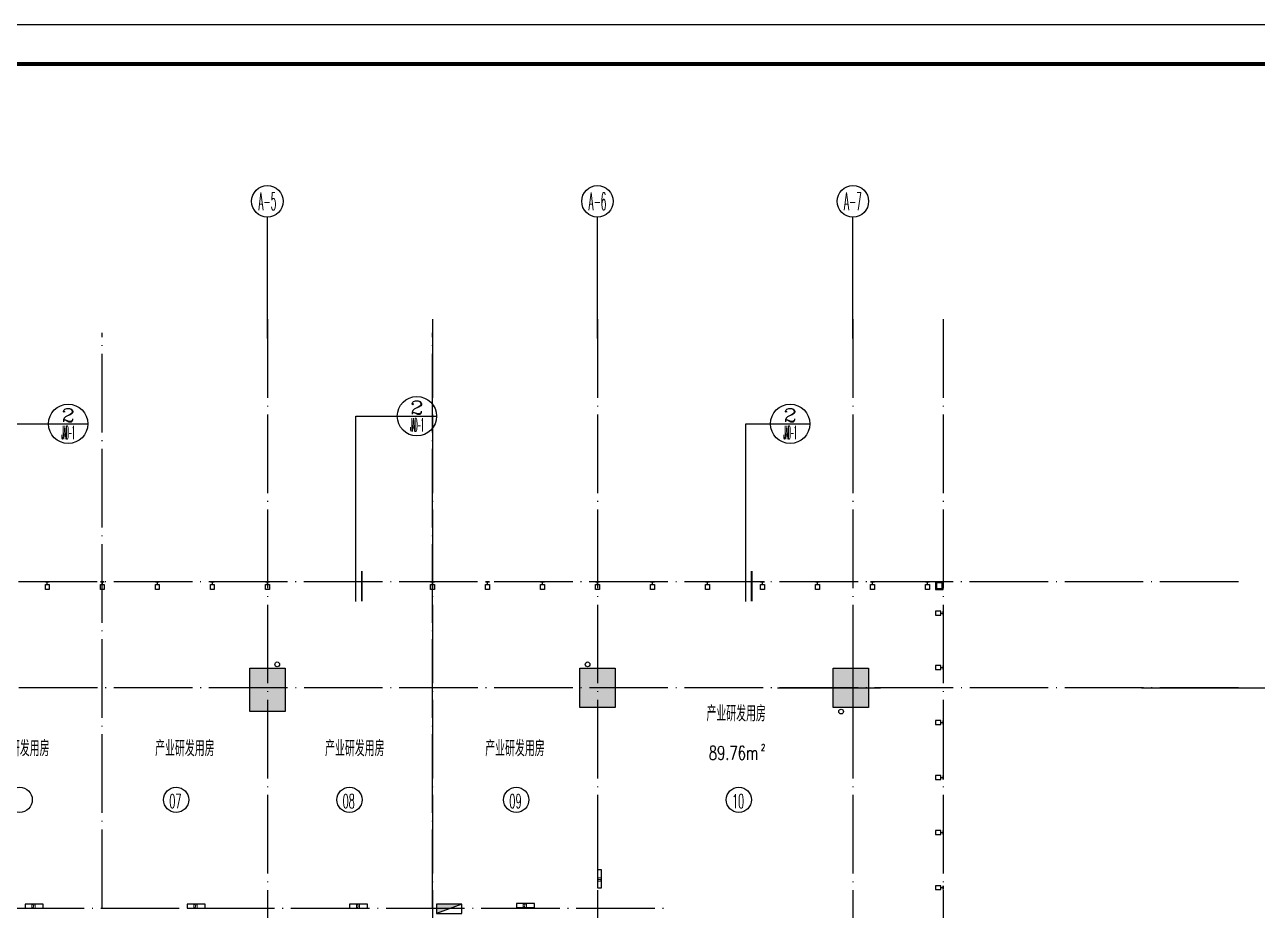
# Model space of a CAD drawing. Extents: x 1980812 to 2578970, y -669191 to 284498.
# Drawn here: x 2022190 to 2053559, y 188584 to 211111 of the extents above; entities that cross this region are included whole.
import ezdxf
from ezdxf.enums import TextEntityAlignment as Align

# ---------------------------------------------------------------- set-up
doc = ezdxf.new("R2010")
doc.units = 0
doc.header["$LTSCALE"] = 1000
doc.header["$MEASUREMENT"] = 0
doc.linetypes.add('DOTE', pattern=[2.42, 2, -0.2, 0.02, -0.2])
for name, color, linetype in [('AXIS', 3, 'Continuous'), ('AXIS_TEXT', 7, 'Continuous'), ('COLU', 6, 'Continuous'), ('COLU_HATCH', 251, 'Continuous'), ('CURTWALL', 2, 'Continuous'), ('dote', 1, 'DOTE'), ('DQ-L', 2, 'Continuous'), ('DQ2', 2, 'Continuous'), ('EQUIP_地漏', 255, 'Continuous'), ('EQUIP_消火栓', 255, 'Continuous'), ('TK', 1, 'Continuous'), ('VPIPE-废水', 30, 'Continuous'), ('VPIPE-雨水', 140, 'Continuous'), ('WALL', 4, 'Continuous'), ('WINDOW', 2, 'Continuous'), ('幕墙编号', 14, 'Continuous'), ('房号', 231, 'Continuous'), ('房间名称', 7, 'Continuous'), ('窗户分隔', 133, 'Continuous'), ('节点', 3, 'Continuous')]:
    doc.layers.add(name, color=color, linetype=linetype)
doc.styles.add('_TCH_AXIS', font='COMPLEX', dxfattribs={"bigfont": 'GBCBIG'})
doc.styles.add('COMP', font='COMPLEX.shx', dxfattribs={"bigfont": 'hztxt'})
doc.styles.add('COMPLEX', font='COMPLEX')
doc.styles.add('D8', font='txtw.shx', dxfattribs={"width": 0.7, "bigfont": 'hztxtw.shx'})
doc.styles.add('HZF', font='ROMANS2', dxfattribs={"width": 0.7, "bigfont": 'HZDF2'})
doc.styles.add('HZTXTW', font='txtw.shx', dxfattribs={"width": 0.6, "bigfont": 'hztxtw.shx'})

# ---------------------------------------------------------------- blocks, each defined once
blk = doc.blocks.new('A$C40541402')
at = {"layer": 'CURTWALL'}
for points in [[(48700, 2500), (48900, 2500), (48900, 2700), (48700, 2700)], [(48730, 2530), (48870, 2530), (48870, 2670), (48730, 2670)]]:
    blk.add_lwpolyline(points, close=True, dxfattribs=at)
at = {"layer": 'dote'}
blk.add_line((-6421, -5600), (41785.7, -5600), dxfattribs=at)
blk = doc.blocks.new('_index')
blk.add_line((-0.5, 0), (0.5, 0))
blk.add_circle((0, 0), 0.5)
at = {"style": 'COMP'}
for tag, width, p, p2 in [('1', 2.333333, (-0.17, 0.05), (0.17, 0.05)), ('-', 1.166667, (-0.17, -0.39), (0.17, -0.39))]:
    blk.add_attdef(tag, text='', height=0.34, dxfattribs=dict(at, width=width)).set_placement(p, p2, align=Align.FIT)
blk = doc.blocks.new('A$C28812CA5')
at = {"layer": '房间名称', "style": 'HZTXTW', "width": 0.6}
for p in [(43630, -651), (25400, -1537), (29600, -1537), (33924, -1537), (38000, -1537)]:
    blk.add_text('产业研发用房', height=400, rotation=0.0006, dxfattribs=at).set_placement(p, align=Align.MIDDLE_CENTER)
blk = doc.blocks.new('huxingbianhao')
at = {"layer": '房号'}
for centre in [(25398, -2845), (29378, -2845), (33790, -2845), (38033, -2845), (43698, -2845)]:
    blk.add_circle(centre, 320, dxfattribs=at)
at = {"layer": '房号', "style": 'HZTXTW', "width": 0.506757}
for s, p in [('07', (29203, -3059)), ('08', (33615, -3059)), ('09', (37858, -3059)), ('10', (43523, -3059))]:
    blk.add_text(s, height=358.4, dxfattribs=at).set_placement(p)
blk = doc.blocks.new('4~10层墙柱')
at = {"layer": 'COLU_HATCH'}
h = blk.add_hatch(color=256, dxfattribs=at)
h.dxf.hatch_style = 1
h.paths.add_polyline_path([(53902, -1134198), (53902, -1133298), (54902, -1133298), (54902, -1134198)])
h = blk.add_hatch(color=256, dxfattribs=at)
h.dxf.hatch_style = 1
h.paths.add_polyline_path([(53902, -1140648), (53902, -1139748), (54902, -1139748), (54902, -1140648)])
h = blk.add_hatch(color=256, dxfattribs=at)
h.dxf.hatch_style = 1
h.paths.add_polyline_path([(53902, -1149048), (53902, -1148148), (55002, -1148148), (55002, -1149048)])
at = {"layer": 'COLU'}
for points in [[(53902, -1134198), (53902, -1133298), (54902, -1133298), (54902, -1134198)], [(53902, -1140648), (53902, -1139748), (54902, -1139748), (54902, -1140648)], [(53902, -1149048), (53902, -1148148), (55002, -1148148), (55002, -1149048)]]:
    blk.add_lwpolyline(points, close=True, dxfattribs=at)
blk = doc.blocks.new('$TwtSys$00000434')
for p, q in [((-0.5, 0.5), (-0.5, -0.5)), ((-0.5, -0.5), (0.5, 0.5)), ((0.5, 0.5), (-0.5, 0.5)), ((0.5, -0.5), (0.5, 0.5)), ((-0.5, -0.5), (0.5, -0.5))]:
    blk.add_line(p, q)
blk.add_solid([(0.5, -0.5), (0.5, 0.5), (-0.5, -0.5)])
blk = doc.blocks.new('STSHTBHSWTBH')
at = {"layer": 'VPIPE-废水', "linetype": 'Continuous'}
blk.add_circle((669224, -84753), 60, dxfattribs=at)
at = {"layer": 'VPIPE-雨水', "linetype": 'Continuous'}
for centre in [(677124, -84753), (683574, -85953)]:
    blk.add_circle(centre, 60, dxfattribs=at)
at = {"layer": 'EQUIP_消火栓', "xscale": 650.0000000000002, "yscale": 240, "zscale": 650.0000000000002, "rotation": 179.9999984285999}
blk.add_blockref('$TwtSys$00000434', (673599, -90973), dxfattribs=at)
blk = doc.blocks.new('A$C176F6898')
at = {"layer": 'dote'}
blk.add_blockref('STSHTBHSWTBH', (-637274, 85353), dxfattribs=at)
blk = doc.blocks.new('DQ-EL-D1')
at = {"layer": 'DQ2'}
blk.add_lwpolyline([(-230, -50), (230, -50), (230, 50), (-230, 50)], close=True, dxfattribs=at)
at = {"layer": 'DQ2', "style": 'D8', "width": 0.7}
blk.add_text('D1', height=80, dxfattribs=at).set_placement((-8, 0), align=Align.MIDDLE)
blk = doc.blocks.new('A$C38520B5C')
at = {"layer": 'DQ-L', "rotation": 90}
blk.add_blockref('DQ-EL-D1', (40150, -4856), dxfattribs=at)
at = {"layer": 'DQ-L'}
for p in [(25764, -5550), (29887, -5550), (34022, -5550), (38266, -5532)]:
    blk.add_blockref('DQ-EL-D1', p, dxfattribs=at)
blk = doc.blocks.new('_AXISO')
blk.add_circle((0, 0), 0.5)
at = {"layer": 'AXIS_TEXT', "style": 'COMPLEX', "width": 1.041667}
blk.add_attdef('A', text='', height=0.56, dxfattribs=at).set_placement((-0.25, -0.28), (0.25, -0.28), align=Align.FIT)
blk = doc.blocks.new('竖梃0903')
at = {"layer": '窗户分隔'}
blk.add_line((115028288, 22648046), (115028222, 22648046), dxfattribs=at)
for points in [[(115028222, 22648096), (115028225, 22648096), (115028225, 22647996), (115028222, 22647996)], [(115028288, 22648096), (115028422, 22648096), (115028422, 22647996), (115028288, 22647996)]]:
    blk.add_lwpolyline(points, close=True, dxfattribs=at)

msp = doc.modelspace()

# ---------------------------------------------------------------- linework, layer by layer
at = {"layer": 'AXIS'}
for p, q in [((2028366.5, 203126.9), (2028366.5, 206217.7)), ((2036766.5, 203126.9), (2036766.5, 206217.7)), ((2043266.5, 203126.9), (2043266.5, 206217.7)), ((2050610.3, 194240.5), (2054559.1, 194240.5))]:
    msp.add_line(p, q, dxfattribs=at)
at = {"layer": 'dote'}
for p, q in [((2028366.5, 203617.7), (2028366.5, 161516.8)), ((2032566.5, 203617.7), (2032566.5, 162515.4)), ((2036766.5, 203617.7), (2036766.5, 161516.8)), ((2043266.5, 203617.7), (2043266.5, 161516.8)), ((2045566.5, 203617.7), (2045566.5, 161516.8)), ((2024166.5, 188640.5), (2024166.5, 203271.4)), ((2032566.5, 188640.5), (2032566.5, 203271.4)), ((2053077.2, 196940.5), (1988210.3, 196940.5)), ((2053079.9, 194240.5), (1988213, 194240.5))]:
    msp.add_line(p, q, dxfattribs=at)
at = {"layer": 'TK'}
for points in [[(1980812.3, 211111.3), (2064912.3, 211111.3), (2064912.3, 151711.3), (1980812.3, 151711.3)], [(1983312.3, 210111.3), (2055912.3, 210111.3), (2055912.3, 152711.3), (1983312.3, 152711.3)]]:
    msp.add_lwpolyline(points, close=True, dxfattribs=at)
at = {"layer": 'TK', "const_width": 100}
msp.add_lwpolyline([(2063912.3, 152711.3), (2063912.3, 210111.3), (1983312.3, 210111.3), (1983312.3, 152711.3)], close=True, dxfattribs=at)
at = {"layer": '幕墙编号'}
for p, q in [((2043266.5, 195761.5), (2043266.5, 193013.5)), ((2041350.5, 194240.5), (2043965, 194240.5))]:
    msp.add_line(p, q, dxfattribs=at)
at = {"layer": '节点'}
for p, q in [((2030620.3, 201151.6), (2031464.8, 201151.6)), ((2030620.3, 196440.5), (2030620.3, 201151.6)), ((2031464.8, 201151.6), (2032309.3, 201151.6)), ((2021951.8, 200958.5), (2022796.3, 200958.5)), ((2022588.8, 200958.5), (2023433.3, 200958.5)), ((2040539.2, 200958.5), (2041383.7, 200958.5)), ((2040539.2, 196440.5), (2040539.2, 200958.5)), ((2040961.5, 200958.5), (2041806, 200958.5))]:
    msp.add_line(p, q, dxfattribs=at)
at = {"layer": '节点', "ltscale": 0.5, "const_width": 50}
for points in [[(2030770.3, 196440.5), (2030770.3, 197218.5)], [(2040689.2, 196440.5), (2040689.2, 197218.5)]]:
    msp.add_lwpolyline(points, dxfattribs=at)

# ---------------------------------------------------------------- block references
at = {"layer": 'AXIS'}
ref = msp.add_blockref('_AXISO', (2028366.5, 206617.7), dxfattribs=dict(at, xscale=800, yscale=800, zscale=800))
ref.add_attrib('A', 'A-5', dxfattribs={"layer": 'AXIS_TEXT', "height": 452.55, "style": '_TCH_AXIS', "width": 0.344262}).set_placement((2028140.2, 206391.4), (2028592.8, 206391.4), align=Align.FIT)
ref = msp.add_blockref('_AXISO', (2036766.5, 206617.7), dxfattribs=dict(at, xscale=800, yscale=800, zscale=800))
ref.add_attrib('A', 'A-6', dxfattribs={"layer": 'AXIS_TEXT', "height": 452.55, "style": '_TCH_AXIS', "width": 0.344262}).set_placement((2036540.2, 206391.4), (2036992.8, 206391.4), align=Align.FIT)
ref = msp.add_blockref('_AXISO', (2043266.5, 206617.7), dxfattribs=dict(at, xscale=800, yscale=800, zscale=800))
ref.add_attrib('A', 'A-7', dxfattribs={"layer": 'AXIS_TEXT', "height": 452.55, "style": '_TCH_AXIS', "width": 0.344262}).set_placement((2043040.2, 206391.4), (2043492.8, 206391.4), align=Align.FIT)
at = {"layer": 'COLU', "rotation": 270}
msp.add_blockref('4~10层墙柱', (3176964.6, 248642.3), dxfattribs=at)
at = {"layer": 'DQ-L'}
msp.add_blockref('A$C38520B5C', (1996666.5, 194240.5), dxfattribs=at)
at = {"layer": 'EQUIP_地漏'}
msp.add_blockref('A$C176F6898', (1996666.5, 194240.5), dxfattribs=at)
at = {"layer": 'WALL'}
msp.add_blockref('A$C40541402', (1996666.5, 194240.5), dxfattribs=at)
at = {"layer": 'WINDOW', "rotation": 270}
for p in [(-20625279.3, 115225162.2), (-20623879.3, 115225162.2), (-20622479.3, 115225162.2), (-20621079.3, 115225162.2), (-20619679.3, 115225162.2), (-20615479.3, 115225162.2), (-20614079.3, 115225162.2), (-20612679.3, 115225162.2), (-20611279.3, 115225162.2), (-20609879.3, 115225162.2), (-20608479.3, 115225162.2), (-20607079.3, 115225162.2), (-20605679.3, 115225162.2), (-20604279.3, 115225162.2), (-20602879.3, 115225162.2)]:
    msp.add_blockref('竖梃0903', p, dxfattribs=at)
at = {"layer": 'WINDOW', "xscale": -1}
for p in [(117073788.3, -22451905.3), (117073788.3, -22453285.3), (117073788.3, -22454685.3), (117073788.3, -22456085.3), (117073788.3, -22457485.3), (117073788.3, -22458885.3)]:
    msp.add_blockref('竖梃0903', p, dxfattribs=at)
at = {"layer": '房号'}
for name in ['A$C28812CA5', 'huxingbianhao']:
    msp.add_blockref(name, (1996666.5, 194240.5), dxfattribs=at)
at = {"layer": '节点', "ltscale": 0.5}
ref = msp.add_blockref('_index', (2023296.3, 200958.5), dxfattribs=dict(at, xscale=1000.000000050349, yscale=1000.000000050349, zscale=1000.000000050349))
ref.add_attrib('1', '2', dxfattribs={"layer": '0', "height": 340, "rotation": 360, "style": 'COMP', "width": 1.5}).set_placement((2023126.3, 201008.5), (2023466.3, 201008.5), align=Align.FIT)
ref.add_attrib('-', 'JAD-1', dxfattribs={"layer": '0', "height": 340, "style": 'COMP', "width": 0.225806}).set_placement((2023126.3, 200568.5), (2023466.3, 200568.5), align=Align.FIT)
ref = msp.add_blockref('_index', (2032172.3, 201151.6), dxfattribs=dict(at, xscale=1000.000000050349, yscale=1000.000000050349, zscale=1000.000000050349))
ref.add_attrib('1', '2', dxfattribs={"layer": '0', "height": 340, "rotation": 360, "style": 'COMP', "width": 1.5}).set_placement((2032002.3, 201201.6), (2032342.3, 201201.6), align=Align.FIT)
ref.add_attrib('-', 'JAD-1', dxfattribs={"layer": '0', "height": 340, "style": 'COMP', "width": 0.225806}).set_placement((2032002.3, 200761.6), (2032342.3, 200761.6), align=Align.FIT)
ref = msp.add_blockref('_index', (2041669, 200958.5), dxfattribs=dict(at, xscale=1000.000000050349, yscale=1000.000000050349, zscale=1000.000000050349))
ref.add_attrib('1', '2', dxfattribs={"layer": '0', "height": 340, "rotation": 360, "style": 'COMP', "width": 1.5}).set_placement((2041499, 201008.5), (2041839, 201008.5), align=Align.FIT)
ref.add_attrib('-', 'JAD-1', dxfattribs={"layer": '0', "height": 340, "style": 'COMP', "width": 0.225806}).set_placement((2041499, 200568.5), (2041839, 200568.5), align=Align.FIT)

# ---------------------------------------------------------------- texts
at = {"layer": '房间名称', "style": 'HZF', "width": 0.7}
for s, height, p in [('89.76m', 350, (2040229.4, 192588.5)), ('2', 175, (2040981.6, 192726.5))]:
    msp.add_text(s, height=height, dxfattribs=at).set_placement(p, align=Align.MIDDLE_CENTER)

doc.saveas('drawing.dxf')
